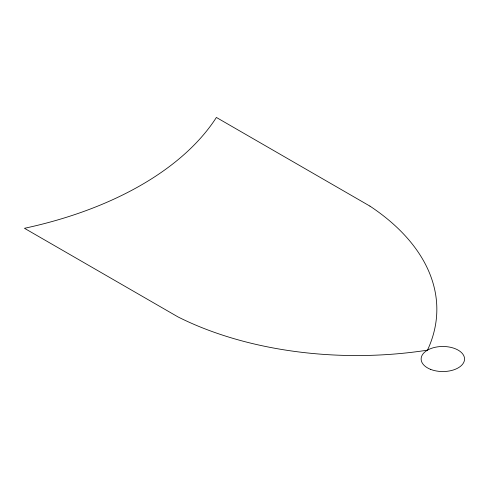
<?xml version="1.0" encoding="UTF-8"?>
<svg xmlns="http://www.w3.org/2000/svg" width="489" height="489" viewBox="0 0 489 489"><rect width="100%" height="100%" fill="white"/><g stroke="black" fill="none" stroke-linecap="round" stroke-linejoin="round"><path stroke-width="0.73" d="M369.91 206.101L216.389 117.452A325.698 188.039 0 0 1 24.468 228.296L177.984 316.909A272.141 157.122 0 0 0 427.484 350.148A272.141 157.122 0 0 0 369.91 206.101M430.668 369.397A21.712 12.537 0 0 0 464.495 359.91A21.712 12.537 0 0 0 433.352 347.74A21.712 12.537 0 0 0 430.668 369.397"/></g></svg>
